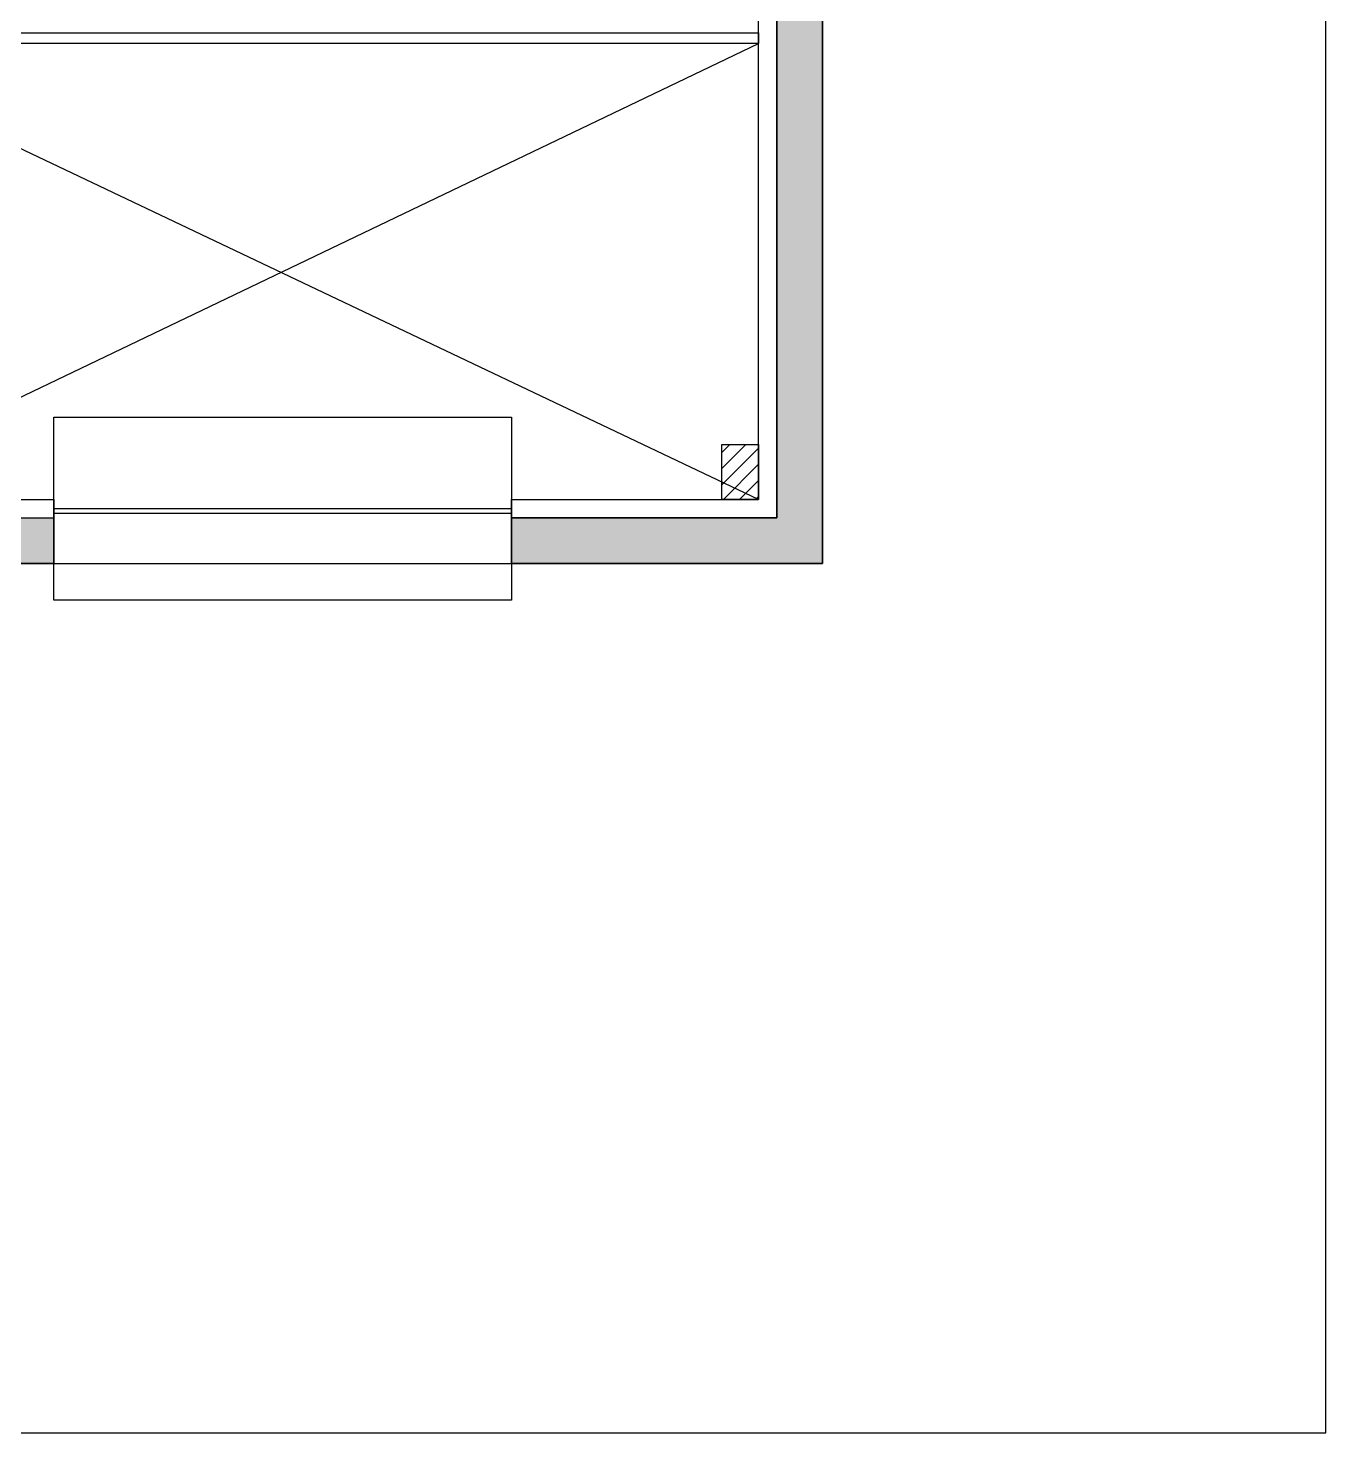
# Model space of a CAD drawing. Header units: millimetres. Extents: x 111.4 to 201.3, y 71.6 to 170.2.
# Drawn here: x 187.08 to 201.26, y 71.62 to 86.97 of the extents above; entities that cross this region are included whole.
import ezdxf

# ---------------------------------------------------------------- set-up
doc = ezdxf.new("R2010")
doc.units = ezdxf.units.MM
doc.layers.add('CIVIL-ARQ', color=8, linetype='Continuous')

msp = doc.modelspace()

# ---------------------------------------------------------------- hatches: boundary and pattern name
at = {"layer": 'CIVIL-ARQ'}
h = msp.add_hatch(color=256, dxfattribs=at)
h.dxf.hatch_style = 1
h.paths.add_polyline_path([(192.356796, 81.119852), (192.356796, 81.619852), (195.256796, 81.619852), (195.256796, 149.719852), (192.640485, 149.719852), (192.640485, 150.219852), (195.756796, 150.219852), (195.756796, 81.119852)])
h = msp.add_hatch(dxfattribs=at)
h.set_pattern_fill('ANSI31', color=256, style=0)
h.set_pattern_definition([(45, (181.47842, 47.23509), (-0.08838835, 0.08838835), [])])
h.paths.add_polyline_path([(194.656796, 81.819852), (194.656796, 82.419852), (195.056796, 82.419852), (195.056796, 81.819852)])
h = msp.add_hatch(color=256, dxfattribs=at)
h.dxf.hatch_style = 1
h.paths.add_polyline_path([(153.506796, 81.619852), (187.356796, 81.619852), (187.356796, 81.119852), (153.506796, 81.119852)])

# ---------------------------------------------------------------- linework, layer by layer
for p, q in [((201.256796, 71.619852), (201.256796, 170.189852)), ((195.756796, 81.119852), (195.756796, 150.219852)), ((195.256796, 81.619852), (195.256796, 149.719852)), ((195.056796, 81.819852), (195.056796, 149.519852)), ((187.356796, 82.719852), (192.356796, 82.719852)), ((187.356796, 80.719852), (187.356796, 82.719852)), ((192.356796, 82.719852), (192.356796, 80.719852)), ((153.506796, 81.819852), (187.356796, 81.819852)), ((192.356796, 81.819852), (195.056796, 81.819852)), ((187.356796, 81.719852), (192.356796, 81.719852)), ((187.356796, 81.669852), (192.356796, 81.669852)), ((153.506796, 81.619852), (187.356796, 81.619852)), ((192.356796, 81.619852), (195.256796, 81.619852)), ((120.556796, 81.119852), (195.756796, 81.119852)), ((192.356796, 80.719852), (187.356796, 80.719852)), ((111.356796, 71.619852), (201.256796, 71.619852))]:
    msp.add_line(p, q, dxfattribs=at)
for points in [[(192.356796, 81.119852), (192.356796, 81.619852), (195.256796, 81.619852), (195.256796, 149.719852), (192.640485, 149.719852), (192.640485, 150.219852), (195.756796, 150.219852), (195.756796, 81.119852), (192.356796, 81.119852), (192.356796, 81.619852)], [(195.256796, 149.719852), (195.256796, 81.619852), (192.356796, 81.619852), (192.356796, 81.819852), (195.056796, 81.819852), (195.056796, 149.519852)], [(184.656796, 81.819852), (195.056796, 86.799852)], [(195.056796, 81.819852), (184.656796, 86.762352)], [(194.656796, 81.819852), (194.656796, 82.419852), (195.056796, 82.419852), (195.056796, 81.819852), (194.656796, 81.819852)], [(187.356796, 81.819852), (187.356796, 81.119852)], [(153.506796, 81.619852), (187.356796, 81.619852), (187.356796, 81.119852), (153.506796, 81.119852), (153.506796, 81.619852)]]:
    msp.add_lwpolyline(points, dxfattribs=at)
msp.add_lwpolyline([(178.256726, 86.919852), (195.056796, 86.919852), (195.056796, 86.799852), (178.256726, 86.799852)], close=True, dxfattribs=at)

doc.saveas('drawing.dxf')
